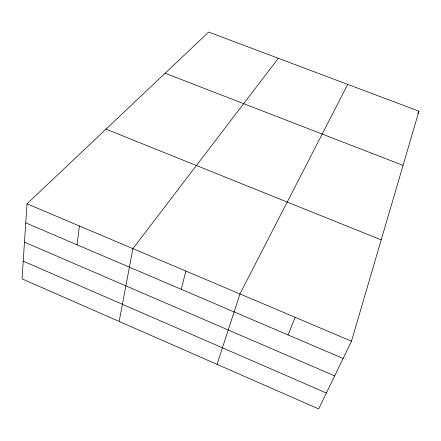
<?xml version="1.0" encoding="UTF-8"?>
<svg xmlns="http://www.w3.org/2000/svg" width="441" height="441" viewBox="0 0 441 441"><rect width="100%" height="100%" fill="white"/><g stroke="black" fill="none" stroke-linecap="round" stroke-linejoin="round"><path stroke-width="0.66" d="M27.022 203.808L22.05 278.866L318.678 408.923L351.494 341.169L418.95 111.187L208.665 32.077L27.022 203.808L351.494 341.169M77.054 244.81L79.413 225.99M119.169 321.45L132.895 248.63L278.332 58.284M181.234 289.307L185.876 271.055M217.044 364.36L239.948 293.943L347.728 84.396M288.061 334.94L295.139 317.311M417.87 113.635L418.95 111.187M165.127 73.239L403.057 165.369M106.011 129.13L381.206 239.876M25.754 222.892L343.12 358.461M24.481 242.153L334.686 375.87M23.224 261.166L326.384 393.008"/></g></svg>
